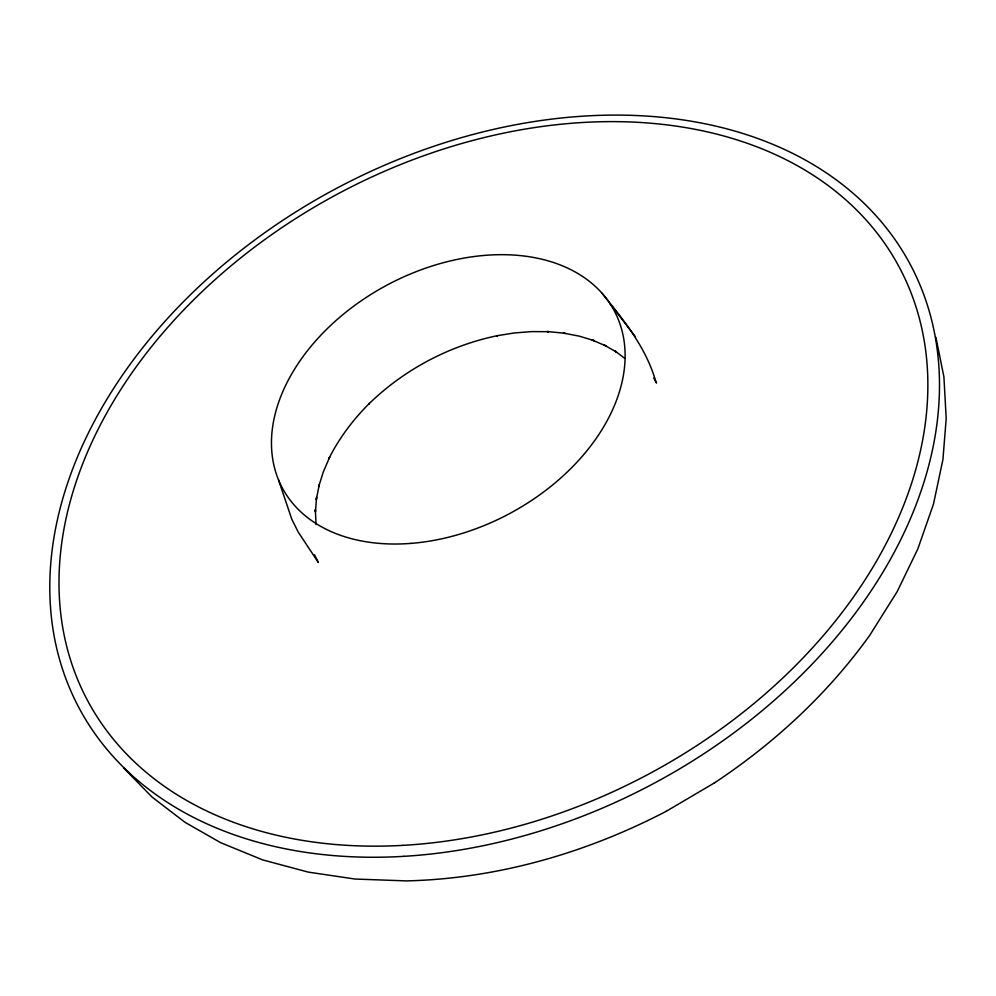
<?xml version="1.0" encoding="UTF-8"?>
<svg xmlns="http://www.w3.org/2000/svg" width="996" height="996" viewBox="0 0 996 996"><rect width="100%" height="100%" fill="white"/><g stroke="black" fill="none" stroke-linecap="round" stroke-linejoin="round"><path stroke-width="1.49" d="M714.319 782.981L714.618 782.794C774.477 743.091 827.962 693.664 869.844 635.149L897.172 591.624L917.864 548.858L933.501 504.026L942.926 459.517L946.2 418.581L943.909 376.862L935.916 337.358M666.15 811.354L714.618 782.794M123.915 768.19L151.977 796.999L185.044 822.335L220.589 842.641L262.558 859.859L308.274 872.123L355.111 879.045L406.356 880.9C496.992 878.746 585.972 853.111 666.15 811.342M624.753 358.361L614.669 350.729L616.512 352.098L603.962 344.89L605.892 345.886L592.11 340.01L594.052 340.607L579.162 336.125L563.437 333.1L565.143 333.262L547.078 331.556L548.597 331.693L531.578 331.606L514.222 332.975L496.705 335.789L497.602 335.627C449.308 345.587 404.077 369.616 368.757 404.027L369.379 403.392C353.132 419.615 339.113 438.128 328.842 458.708L329.651 457.214L323.302 471.942L318.633 486.82L319.218 484.865L316.305 499.606L316.566 497.44L315.446 511.907L315.334 509.603L316.068 524.643M653.762 378.007L656.563 383.037L655.766 381.443C646.006 347.243 623.583 320.002 601.709 292.886M610.013 303.656L635.423 336.723M314.512 554.809L318.371 562.528L298.178 532.013L291.778 519.14L278.444 479.674M411.037 543.38A188.12 129.642 -28.1 0 0 616.611 315.533A188.12 129.642 -28.1 0 0 317.214 339.138A188.12 129.642 -28.1 0 0 411.037 543.38M403.866 856.336A471.071 337.196 -28.1 0 0 917.179 278.507A471.071 337.196 -28.1 0 0 162.883 323.663A471.071 337.196 -28.1 0 0 403.866 856.336M403.031 845.355A460.065 329.103 -28.1 0 0 906.621 282.229A460.065 329.103 -28.1 0 0 170.627 324.086A460.065 329.103 -28.1 0 0 403.031 845.355"/></g></svg>
